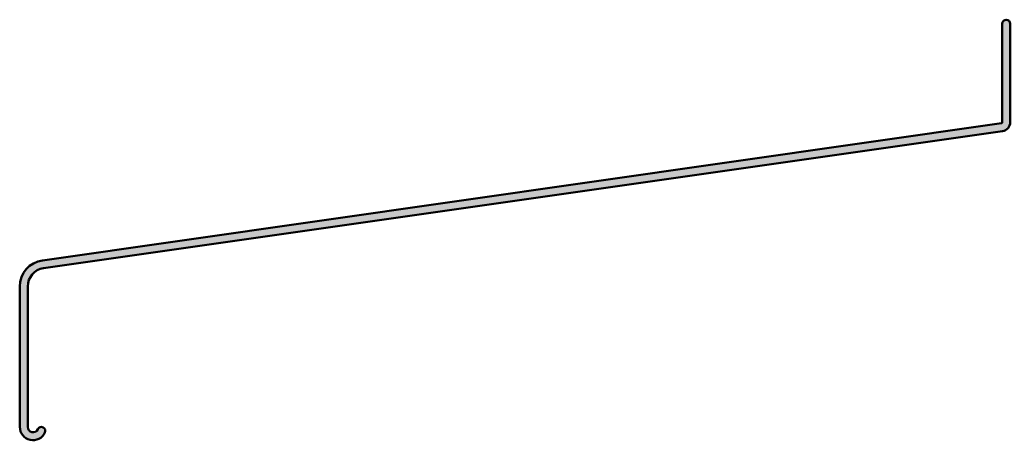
# Model space of a CAD drawing. Extents: x -225 to 0, y -96 to 0.
import ezdxf

# ---------------------------------------------------------------- set-up
doc = ezdxf.new("R2010")
doc.units = 0
doc.layers.add('0S-Alu contour', color=7, linetype='Continuous', lineweight=50)
doc.layers.add('0S-Alu hatch', color=252, linetype='Continuous', lineweight=25)

# ---------------------------------------------------------------- blocks, each defined once
blk = doc.blocks.new('180160__594422A2_2E78_4B61_9A95_8DB6EEDB9D51_')
at = {"layer": '0S-Alu hatch'}
h = blk.add_hatch(color=256, dxfattribs=at)
edge = h.paths.add_edge_path()
edge.add_arc((-218.9970606859548, -60.60579821174464), 5.999999999999984, 98.14000508777382, 180)
edge.add_line((-224.9970606859548, -60.60579821174464), (-224.9970606859548, -92.52520811304917))
edge.add_arc((-221.9970609060449, -92.52520828193025), 2.999999779909846, 179.9999969216753, 334.6481379248597)
edge.add_arc((-220.098775131768, -93.42462695046255), 0.8994182361161644, 334.6481379248595, 514.633107599782)
edge.add_ellipse((-221.9957737523997, -92.52520871434633), major_axis=(-1.200000000000053, 0), ratio=1, start_angle=0, end_angle=154.6331075997826, ccw=False)
edge.add_line((-223.1957737523998, -92.52520871405494), (-223.1970606859548, -60.60579821174465))
edge.add_ellipse((-218.9970606859549, -60.60579821174466), major_axis=(-4.199999999999988, 0), ratio=1, start_angle=278.1400050877744, end_angle=360, ccw=False)
edge.add_line((-219.5917489858183, -56.44811305940262), (-1.71186948079233, -25.28398918525805))
edge.add_arc((-1.990245851212661, -23.3034572879154), 2.000000000000015, 278.0008727584179, 360)
edge.add_line((0.009754148787354, -23.3034572879154), (0.0097541487873502, -0.8995537136939049))
edge.add_arc((-0.8902458512126489, -0.899553713693905), 0.8999999999999991, 0, 180)
edge.add_line((-1.790245851212648, -0.899553713693905), (-1.790245851212649, -23.30345133117978))
edge.add_ellipse((-1.990245851212648, -23.30345133117978), major_axis=(-0.1999999999999991, 0), ratio=1, start_angle=98.1400050877748, end_angle=180, ccw=False)
edge.add_line((-1.961927360742961, -23.50143633843416), (-219.8466154000453, -54.66624799411314))
at = {"layer": '0S-Alu contour', "color": 7}
for points in [[(-1.790245851212648, -0.899553713693905), (-1.790245851212649, -23.30345133117978)], [(0.009754148787354, -23.3034572879154), (0.0097541487873502, -0.8995537136939049)], [(-1.961927360742961, -23.50143633843416), (-219.8466154000453, -54.66624799411314)], [(-219.5917489858183, -56.44811305940262), (-1.71186948079233, -25.28398918525805)], [(-224.9970606859548, -60.60579821174464), (-224.9970606859548, -92.52520811304917)], [(-223.1957737523998, -92.52520871405494), (-223.1970606859548, -60.60579821174465)]]:
    blk.add_lwpolyline(points, dxfattribs=at)
for centre, radius, start, end in [((-0.8902458512126489, -0.899553713693905), 0.8999999999999991, 0, 180), ((-1.990245851212661, -23.3034572879154), 2.000000000000015, 278.0008727584179, 0), ((-218.9970606859548, -60.60579821174464), 5.999999999999984, 98.14000508777382, 180), ((-221.9970609060449, -92.52520828193025), 2.999999779909846, 179.9999969216753, 334.6481379248597), ((-220.098775131768, -93.42462695046255), 0.8994182361161644, 334.6481379248595, 154.633107599782)]:
    blk.add_arc(centre, radius, start, end, dxfattribs=at)
at = {"layer": '0S-Alu contour', "color": 7, "extrusion": (0, 0, -1)}
for centre, radius, start, end in [((1.990245851212648, -23.30345133117978), 0.1999999999999991, 180, 261.8599949122252), ((218.9970606859549, -60.60579821174466), 4.199999999999988, 0, 81.85999491222557), ((221.9957737523997, -92.52520871434633), 1.200000000000053, 205.3668924002175, 0)]:
    blk.add_arc(centre, radius, start, end, dxfattribs=at)
blk = doc.blocks.new('180160__BD1E64F7_36BB_4D46_87BA_352E090FEDB5_')
at = {"layer": '0S-Alu contour', "color": 7}
blk.add_blockref('180160__594422A2_2E78_4B61_9A95_8DB6EEDB9D51_', (0, 0), dxfattribs=at)

msp = doc.modelspace()

# ---------------------------------------------------------------- block references
at = {"layer": '0S-Alu contour', "color": 7}
msp.add_blockref('180160__BD1E64F7_36BB_4D46_87BA_352E090FEDB5_', (0, 0), dxfattribs=at)

doc.saveas('drawing.dxf')
